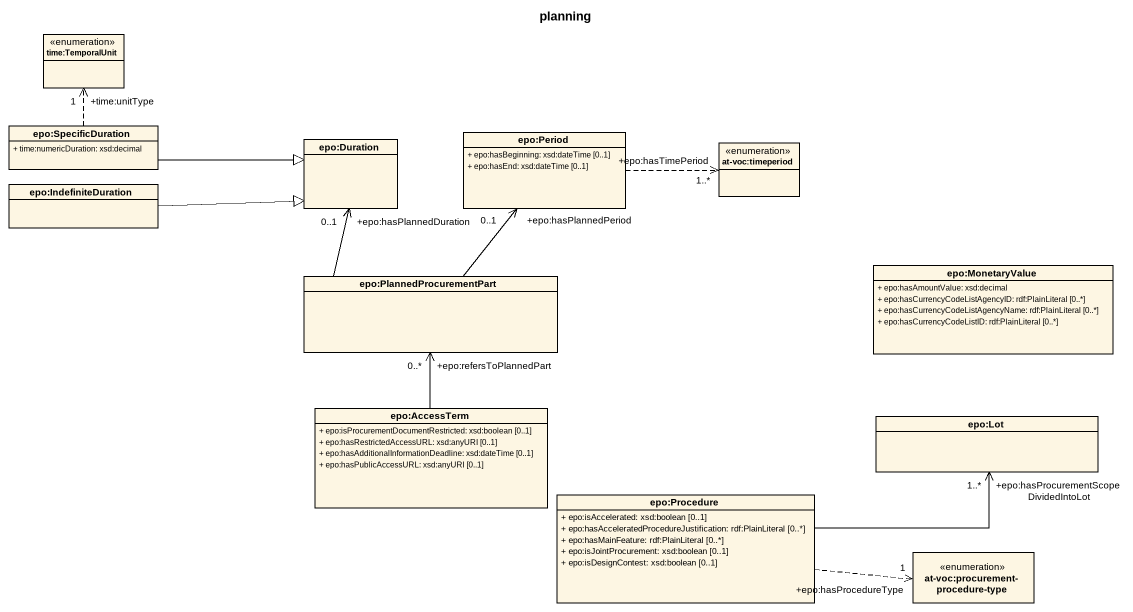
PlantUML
@startuml
title planning
hide circle
hide empty members
skinparam classAttributeIconSize 0
enum "time:TemporalUnit" as time_TemporalUnit
class "epo:SpecificDuration" as epo_SpecificDuration {
  + time:numericDuration: xsd:decimal
}
class "epo:Duration" as epo_Duration
class "epo:Period" as epo_Period {
  + epo:hasBeginning: xsd:dateTime [0..1]
  + epo:hasEnd: xsd:dateTime [0..1]
}
enum "at-voc:timeperiod" as at_voc_timeperiod
class "epo:IndefiniteDuration" as epo_IndefiniteDuration
class "epo:MonetaryValue" as epo_MonetaryValue {
  + epo:hasAmountValue: xsd:decimal
  + epo:hasCurrencyCodeListAgencyID: rdf:PlainLiteral [0..*]
  + epo:hasCurrencyCodeListAgencyName: rdf:PlainLiteral [0..*]
  + epo:hasCurrencyCodeListID: rdf:PlainLiteral [0..*]
}
class "epo:PlannedProcurementPart" as epo_PlannedProcurementPart
class "epo:AccessTerm" as epo_AccessTerm {
  + epo:isProcurementDocumentRestricted: xsd:boolean [0..1]
  + epo:hasRestrictedAccessURL: xsd:anyURI [0..1]
  + epo:hasAdditionalInformationDeadline: xsd:dateTime [0..1]
  + epo:hasPublicAccessURL: xsd:anyURI [0..1]
}
class "epo:Lot" as epo_Lot
class "epo:Procedure" as epo_Procedure {
  + epo:isAccelerated: xsd:boolean [0..1]
  + epo:hasAcceleratedProcedureJustification: rdf:PlainLiteral [0..*]
  + epo:hasMainFeature: rdf:PlainLiteral [0..*]
  + epo:isJointProcurement: xsd:boolean [0..1]
  + epo:isDesignContest: xsd:boolean [0..1]
}
enum "at-voc:procurement-procedure-type" as at_voc_procurement
epo_SpecificDuration .up.> "+time:unitType\n1" time_TemporalUnit
epo_SpecificDuration -right-|> epo_Duration
epo_Period .right.> "+epo:hasTimePeriod\n1..*" at_voc_timeperiod
epo_IndefiniteDuration -right-|> epo_Duration
epo_PlannedProcurementPart -up-> "+epo:hasPlannedDuration\n0..1" epo_Duration
epo_PlannedProcurementPart -up-> "+epo:hasPlannedPeriod\n0..1" epo_Period
epo_AccessTerm -up-> "+epo:refersToPlannedPart\n0..*" epo_PlannedProcurementPart
epo_Procedure -right-> "+epo:hasProcurementScopeDividedIntoLot\n1..*" epo_Lot
epo_Procedure .right.> "+epo:hasProcedureType\n1" at_voc_procurement
@enduml
